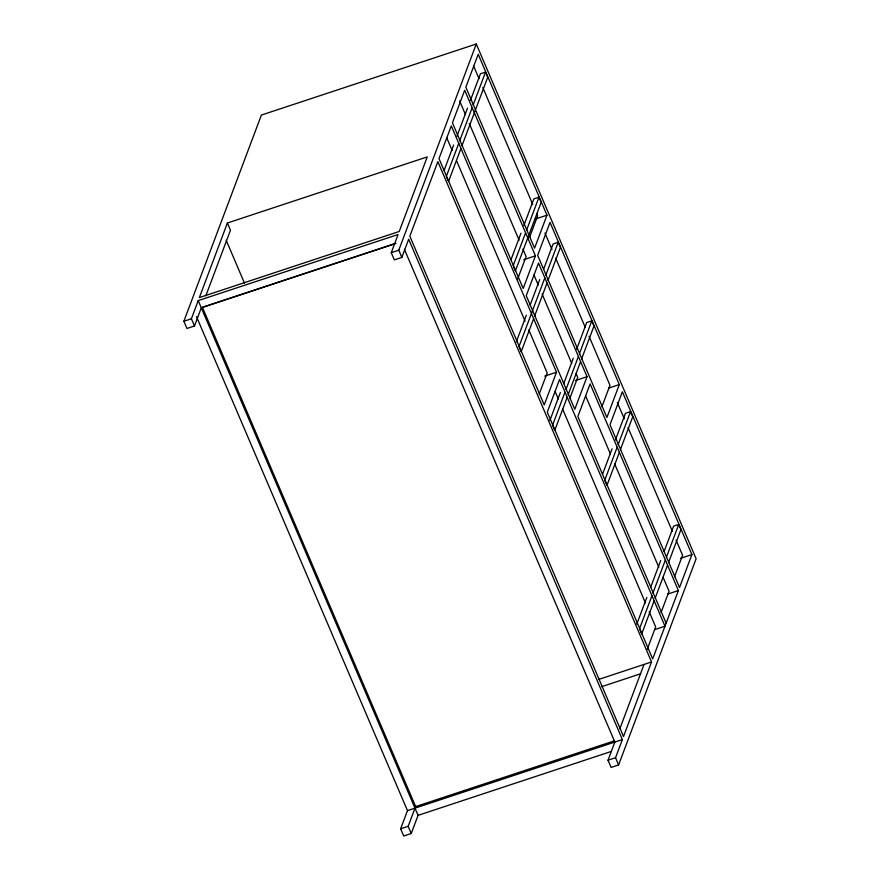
<?xml version="1.0" encoding="UTF-8"?>
<svg xmlns="http://www.w3.org/2000/svg" width="880" height="880" viewBox="0 0 880 880"><rect width="100%" height="100%" fill="white"/><g stroke="black" fill="none" stroke-linecap="round" stroke-linejoin="round"><path stroke-width="1.32" d="M395.967 243.441L201.3 307.813L194.48 325.974L186.956 328.471L183.876 321.255L261.382 115.071L476.278 44L696.124 558.745L618.618 764.929L611.105 767.415L608.025 760.21L614.845 742.049L404.404 249.304M194.48 325.974L191.4 318.769L198.22 300.608L398.079 234.52L391.259 252.681L394.339 259.886L401.852 257.4L408.683 239.239L622.369 739.563L615.549 757.724L618.618 764.929M227.403 222.992L199.364 297.572L399.223 231.473L427.262 156.904L227.403 222.992L230.472 230.197L205.832 295.779M401.852 257.4L398.783 250.195L476.278 44M444.081 170.489L453.651 145.035M456.995 136.125L467.511 108.141M470.382 100.507L480.425 73.788L485.529 72.094L487.729 77.242L461.901 145.948M446.314 176.429L458.755 143.352M459.712 140.8L472.142 107.723M473.099 105.182L485.529 72.094M448.514 181.577L460.944 148.5M510.95 259.853L520.971 233.178M523.842 225.566L533.863 198.891L538.967 197.197L541.167 202.345L515.383 270.93L513.623 266.816M513.183 265.793L525.602 232.76M526.559 230.23L538.967 197.197M529.551 237.38L537.625 215.897L536.558 213.378M517.649 279.059L526.108 256.553L522.885 249.018M546.964 215.193L534.578 248.138L465.839 87.186L478.214 54.241L546.964 215.193L535.238 219.076M535.436 255.849L523.182 288.464L452.441 122.826L464.695 90.222L535.436 255.849L523.71 259.732M516.285 341.935L526.328 315.205M530.156 305.03L539.715 279.587M543.543 269.401L553.113 243.958L558.217 242.264L560.417 247.412L547.976 280.5M544.819 277.893L518.991 346.599L521.191 351.747L533.632 318.67M545.776 275.352L558.217 242.264M534.589 316.129L547.019 283.041M539.165 394.24L547.173 372.922L528.825 329.934M556.512 372.218L544.214 404.932L438.999 158.576L451.297 125.873L556.512 372.218L544.786 376.09M549.857 420.53L560.373 392.535M563.728 383.636L573.287 358.182M576.642 349.272L586.685 322.553L591.789 320.87L593.978 326.018L581.548 359.095M198.22 300.608L418.066 815.353L411.246 833.514L403.722 836L400.642 828.795L407.473 810.634L196.482 316.624M565.004 392.117L552.563 425.205L554.763 430.353L567.204 397.265M565.961 389.576L578.391 356.499M579.348 353.947L591.789 320.87M568.161 394.724L580.591 361.647M411.246 833.514L408.166 826.309L415.756 806.113M569.734 398.651L577.72 377.399L576.103 373.604M587.048 376.695L574.794 409.31L526.251 295.669L538.516 263.065L587.048 376.695L575.322 380.578M601.898 406.758L609.972 385.275L589.017 336.215M619.3 384.571L606.914 417.505L537.658 255.343L550.033 222.409L619.3 384.571L608.883 388.014M602.525 474.265L612.073 448.866M615.417 439.978L625.438 413.303L630.542 411.62L632.742 416.768L620.323 449.79M617.177 447.183L604.758 480.205L606.518 484.319M618.134 444.642L630.542 411.62M606.958 485.353L619.377 452.331M636.801 624.107L646.844 597.388M650.672 587.213L660.715 560.494M664.059 551.584L673.629 526.141L678.733 524.447L680.933 529.595L668.492 562.683M651.948 595.705L639.518 628.782L641.718 633.93L654.148 600.853M652.905 593.153L665.346 560.076M666.303 557.535L678.733 524.447M655.105 598.301L667.535 565.224M647.163 649.473L655.655 626.901L649.198 611.776M661.067 612.502L669.053 591.25L663.124 577.379M674.498 576.763L682.572 555.269L676.104 540.122M619.861 728.728L644.028 664.433M651.541 661.947L623.513 736.527L409.827 236.192L437.855 161.623L651.541 661.947L598.598 679.459M666.127 623.161L577.863 416.515L590.128 383.9L678.381 590.546L652.685 658.911L547.294 412.137L559.581 379.423L664.983 626.197L654.566 629.64M691.9 554.576L679.525 587.51L609.994 424.721L622.38 391.776L691.9 554.576L680.471 558.349M394.669 243.694L202.389 307.285L415.635 806.586L614.416 740.839M183.876 321.255L191.4 318.769M391.259 252.681L398.783 250.195M667.964 593.989L678.381 590.546M601.678 686.664L640.618 673.783M407.473 810.634L622.369 739.563M418.066 815.353L611.435 751.399M400.642 828.795L408.166 826.309M608.025 760.21L615.549 757.724M473.671 66.154L479.05 78.738M482.812 87.549L532.796 204.578M544.951 233.057L551.936 249.414M555.698 258.214L585.255 327.404M617.298 402.446L624.316 418.869M628.089 427.702L672.32 531.278M459.613 100.87L465.509 114.675M469.26 123.464L519.134 240.229M533.984 275L538.296 285.109M542.08 293.953L571.78 363.495M585.585 395.824L610.357 453.816M614.669 463.903L658.823 567.292M446.765 137.808L452.166 150.447M456.478 160.556L525.041 321.09M555.049 391.336L558.272 398.893M562.573 408.969L645.436 602.965M446.754 177.463L448.074 180.554M226.193 240.273L244.541 283.228"/></g></svg>
